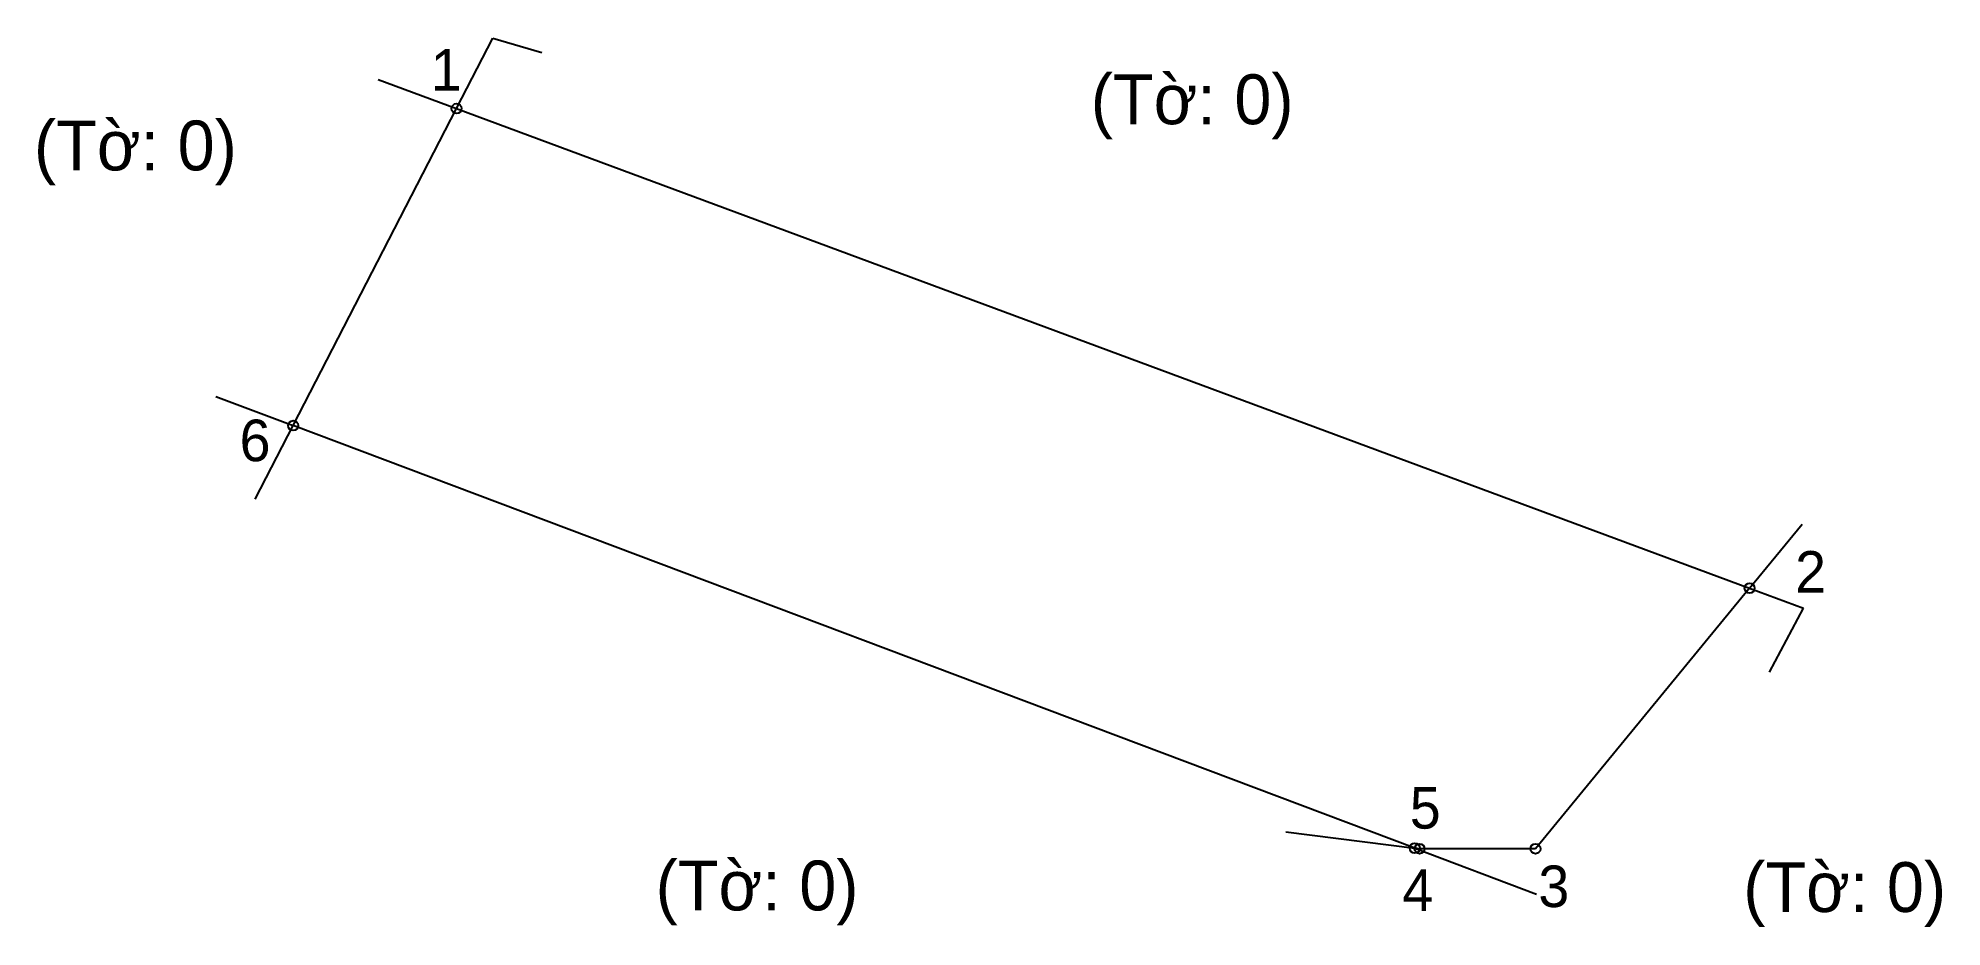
# Model space of a CAD drawing. Extents: x 550034 to 550165, y 1823483 to 1823544.
import ezdxf

# ---------------------------------------------------------------- set-up
doc = ezdxf.new("R2010")
doc.units = 0
for name, color, linetype in [('CanhThua', 7, 'Continuous'), ('MocDinhThua', 7, 'Continuous'), ('NhanTuCan', 7, 'Continuous'), ('RauThua', 7, 'Continuous'), ('SoHieuDinhThua', 7, 'Continuous')]:
    doc.layers.add(name, color=color, linetype=linetype)

msp = doc.modelspace()

# ---------------------------------------------------------------- linework, layer by layer
at = {"layer": 'CanhThua'}
for p, q in [((550051.21, 1823517.23), (550062.49, 1823539.13)), ((550062.49, 1823539.13), (550151.79, 1823506)), ((550128.67, 1823488.04), (550051.21, 1823517.23)), ((550151.79, 1823506), (550137, 1823488)), ((550129, 1823488), (550128.67, 1823488.04)), ((550137, 1823488), (550129, 1823488))]:
    msp.add_line(p, q, dxfattribs=at)
at = {"layer": 'MocDinhThua'}
for centre in [(550062.49, 1823539.13), (550051.21, 1823517.23), (550151.79, 1823506), (550128.67, 1823488.04), (550129, 1823488), (550137, 1823488)]:
    msp.add_circle(centre, 0.344, dxfattribs=at)
at = {"layer": 'RauThua'}
for p, q in [((550062.49, 1823539.13), (550065, 1823544)), ((550065, 1823544), (550068.37, 1823543.01)), ((550057.08, 1823541.14), (550062.49, 1823539.13)), ((550045.86, 1823519.24), (550051.21, 1823517.23)), ((550048.59, 1823512.15), (550051.21, 1823517.23)), ((550048.59, 1823512.15), (550051.21, 1823517.23)), ((550151.79, 1823506), (550155.42, 1823510.42)), ((550151.79, 1823506), (550155.52, 1823504.62)), ((550153.16, 1823500.2), (550155.52, 1823504.62)), ((550119.75, 1823489.16), (550128.67, 1823488.04)), ((550128.67, 1823488.04), (550137.08, 1823484.87))]:
    msp.add_line(p, q, dxfattribs=at)

# ---------------------------------------------------------------- texts
at = {"layer": 'NhanTuCan'}
for p in [(550106.29, 1823538.05), (550033.31, 1823534.86), (550076.24, 1823483.74), (550151.35, 1823483.63)]:
    msp.add_text('(Tờ: 0)', height=3.441, dxfattribs=at).set_placement(p)
at = {"layer": 'SoHieuDinhThua'}
for s, p in [('1', (550060.71, 1823540.37)), ('6', (550047.51, 1823514.77)), ('2', (550154.93, 1823505.69)), ('5', (550128.32, 1823489.39)), ('4', (550127.8, 1823483.7)), ('3', (550137.2, 1823483.97))]:
    msp.add_text(s, height=2.87, dxfattribs=at).set_placement(p)

doc.saveas('drawing.dxf')
